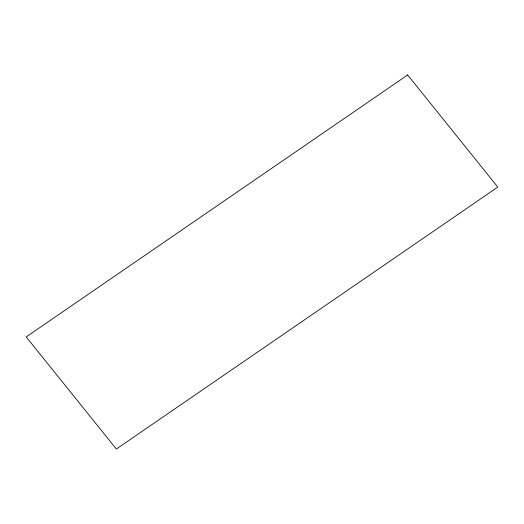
<?xml version="1.0" encoding="UTF-8"?>
<svg xmlns="http://www.w3.org/2000/svg" width="524" height="524" viewBox="0 0 524 524"><rect width="100%" height="100%" fill="white"/><g stroke="black" fill="none" stroke-linecap="round" stroke-linejoin="round"><path stroke-width="0.79" d="M407.639 74.965L26.2 336.906L116.361 449.035L497.8 187.094L407.639 74.965"/></g></svg>
